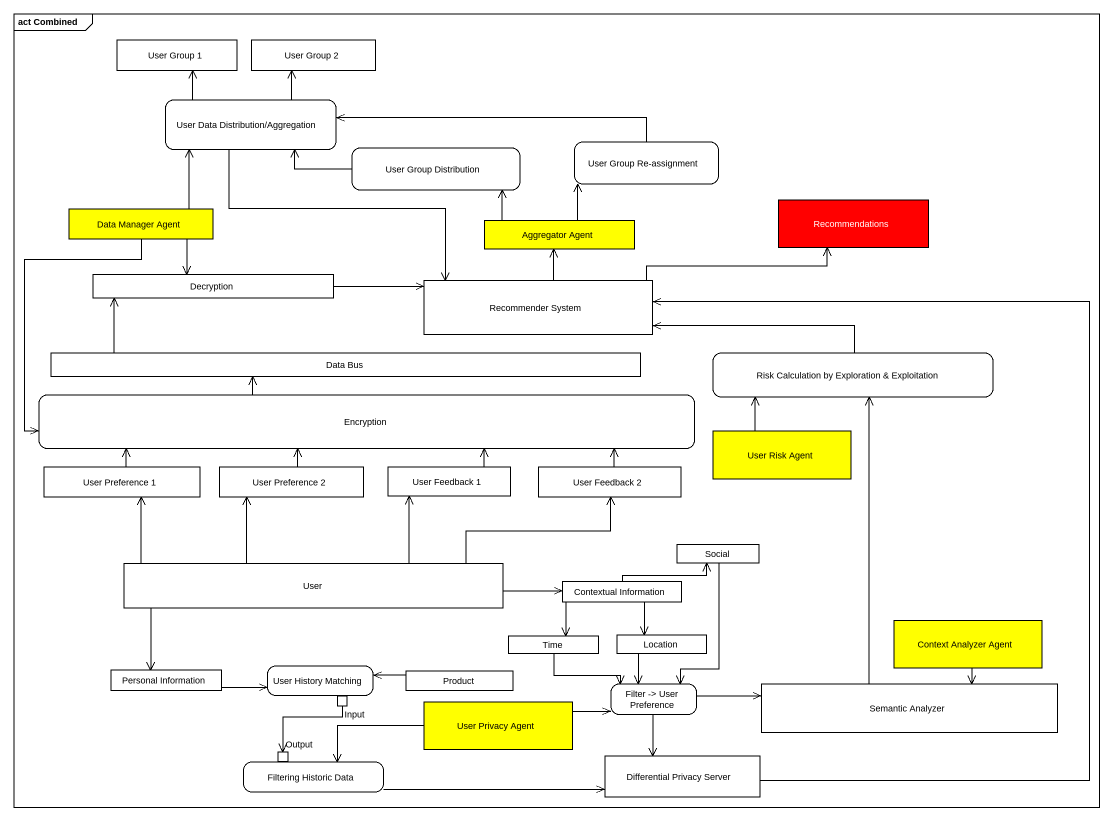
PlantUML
@startuml
mainframe act Combined
hide empty description
state "User Group 1" as User_Group_1 <<object>>
state "User Group 2" as User_Group_2 <<object>>
state "User Data Distribution/Aggregation" as User_Data_Distribution
state "User Group Distribution" as User_Group_Distribution
state "User Group Re-assignment" as User_Group_Re_assignment
state "Data Manager Agent" as Data_Manager_Agent <<object>> #FFFF00
state Recommendations <<object>> #FF0000
state "Aggregator Agent" as Aggregator_Agent <<object>> #FFFF00
state Decryption <<object>>
state "Recommender System" as Recommender_System <<object>>
state "Data Bus" as Data_Bus <<object>>
state "Risk Calculation by Exploration & Exploitation" as Risk_Calculation_by
state Encryption
state "User Risk Agent" as User_Risk_Agent <<object>> #FFFF00
state "User Preference 1" as User_Preference_1 <<object>>
state "User Preference 2" as User_Preference_2 <<object>>
state "User Feedback 1" as User_Feedback_1 <<object>>
state "User Feedback 2" as User_Feedback_2 <<object>>
state User <<object>>
state Social <<object>>
state "Contextual Information" as Contextual_Information <<object>>
state Time <<object>>
state Location <<object>>
state "Context Analyzer Agent" as Context_Analyzer_Agent <<object>> #FFFF00
state "Personal Information" as Personal_Information <<object>>
state "User History Matching" as User_History_Matching {
  state Input <<outputPin>>
}
state Product <<object>>
state "User Privacy Agent" as User_Privacy_Agent <<object>> #FFFF00
state "Filter -> User Preference" as Filter_User_Preference
state "Semantic Analyzer" as Semantic_Analyzer <<object>>
state "Differential Privacy Server" as Differential_Privacy_Server <<object>>
state "Filtering Historic Data" as Filtering_Historic_Data {
  state Output <<inputPin>>
}
User_Data_Distribution -up-> User_Group_1
User_Data_Distribution -up-> User_Group_2
User_Data_Distribution --> Recommender_System
User_Group_Distribution -left-> User_Data_Distribution
User_Group_Re_assignment -left-> User_Data_Distribution
Data_Manager_Agent -up-> User_Data_Distribution
Data_Manager_Agent --> Decryption
Data_Manager_Agent --> Encryption
Aggregator_Agent -left-> User_Group_Distribution
Aggregator_Agent -up-> User_Group_Re_assignment
Decryption -right-> Recommender_System
Recommender_System -right-> Recommendations
Recommender_System -up-> Aggregator_Agent
Data_Bus -left-> Decryption
Risk_Calculation_by -left-> Recommender_System
Encryption -up-> Data_Bus
User_Risk_Agent -up-> Risk_Calculation_by
User_Preference_1 -right-> Encryption
User_Preference_2 -up-> Encryption
User_Feedback_1 -up-> Encryption
User_Feedback_2 -left-> Encryption
User -left-> User_Preference_1
User -up-> User_Preference_2
User -up-> User_Feedback_1
User -right-> User_Feedback_2
User -right-> Contextual_Information
User --> Personal_Information
Social --> Filter_User_Preference
Contextual_Information -right-> Social
Contextual_Information --> Time
Contextual_Information --> Location
Time -right-> Filter_User_Preference
Location --> Filter_User_Preference
Context_Analyzer_Agent --> Semantic_Analyzer
Personal_Information -right-> User_History_Matching
Product -left-> User_History_Matching
Input --> Output
User_Privacy_Agent -right-> Filter_User_Preference
User_Privacy_Agent -left-> Filtering_Historic_Data
Filter_User_Preference -right-> Semantic_Analyzer
Filter_User_Preference --> Differential_Privacy_Server
Semantic_Analyzer -up-> Risk_Calculation_by
Differential_Privacy_Server -up-> Recommender_System
Filtering_Historic_Data -right-> Differential_Privacy_Server
@enduml
